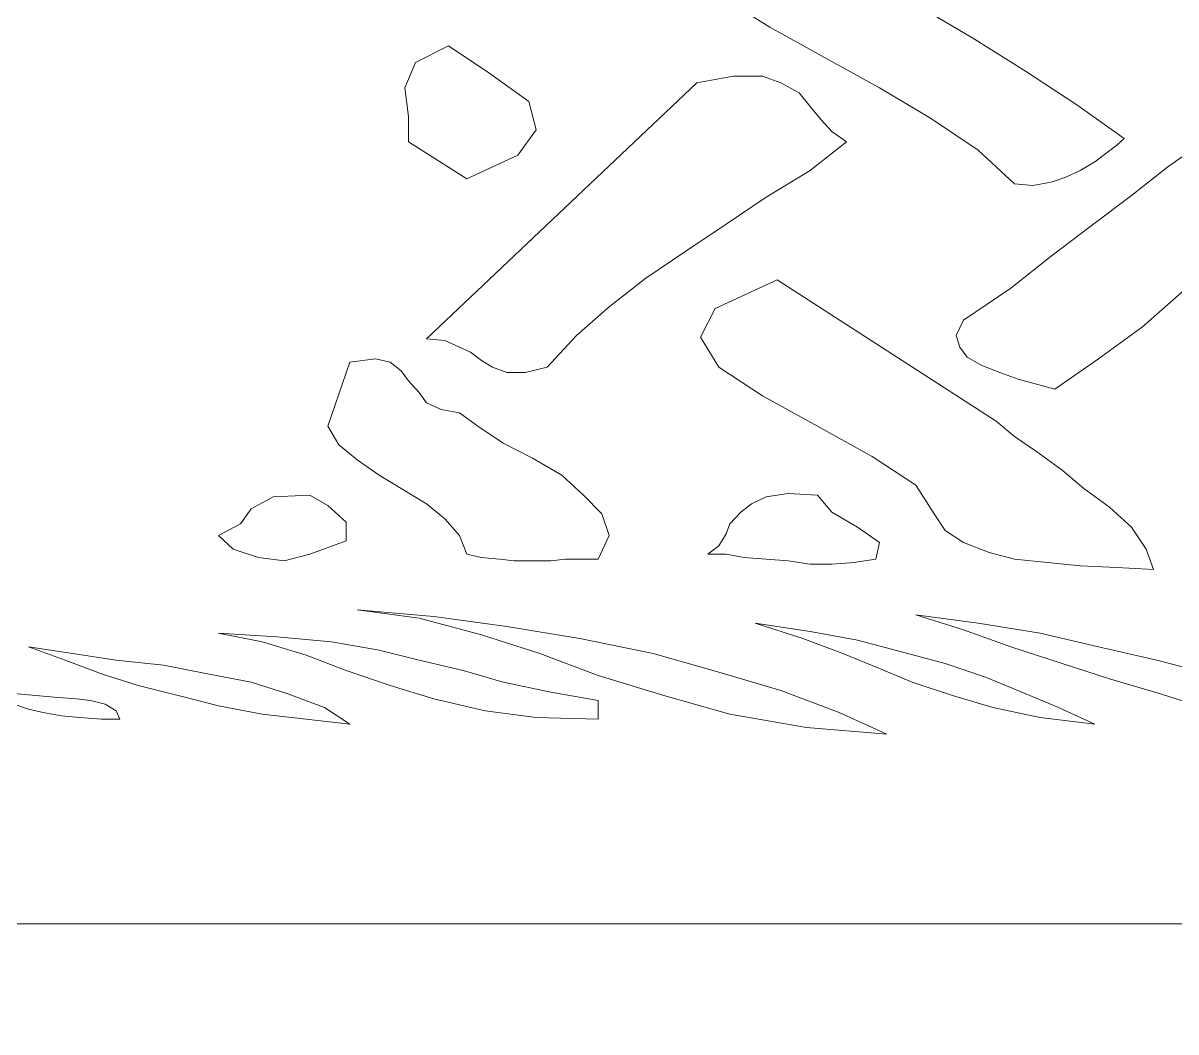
# Model space of a CAD drawing. Header units: millimetres. Extents: x -265 to 251, y -188 to 9.
# Drawn here: x -82.4 to -54.42, y -89.54 to -65.06 of the extents above; entities that cross this region are included whole.
import ezdxf

# ---------------------------------------------------------------- set-up
doc = ezdxf.new("R2010")
doc.units = ezdxf.units.MM
doc.header["$MEASUREMENT"] = 0
doc.layers.add('Camada 1', color=7, linetype='Continuous')

msp = doc.modelspace()

# ---------------------------------------------------------------- linework, layer by layer
at = {"layer": 'Camada 1', "color": 240, "lineweight": 9}
msp.add_lwpolyline([(-140.0034, -86.914), (32.551, -86.914), (32.551, -3.9286), (-140.0034, -3.9286), (-140.0034, -86.914)], close=True, dxfattribs=at)
at = {"layer": 'Camada 1', "color": 250, "lineweight": 9}
for points, knots in [([(36.2738, -90.4213), (36.2738, -90.4213), (36.2738, -93.2214), (36.2738, -93.2214), (36.2738, -93.2214), (36.2738, -93.2214), (39.0738, -93.2214), (39.0738, -93.2214), (39.0738, -93.2214), (39.0738, -93.2214), (39.0738, -90.4213), (39.0738, -90.4213), (39.0738, -90.4213), (39.0738, -90.4213), (39.4738, -90.4213), (39.4738, -90.4213), (39.4738, -90.4213), (41.1306, -90.4213), (42.4738, -89.0781), (42.4738, -87.4213), (42.4738, -87.4213), (42.4738, -85.7645), (41.1306, -84.4213), (39.4738, -84.4213), (39.4738, -84.4213), (39.4738, -84.4213), (39.0738, -84.4213), (39.0738, -84.4213), (39.0738, -84.4213), (39.0738, -84.4213), (39.0738, -87.6213), (39.0738, -87.6213), (39.0738, -87.6213), (39.0738, -87.6213), (36.2738, -87.6213), (36.2738, -87.6213), (36.2738, -87.6213), (36.2738, -87.6213), (36.2738, -84.4213), (36.2738, -84.4213), (36.2738, -84.4213), (36.2738, -84.4213), (36.2738, -69.4213), (36.2738, -69.4213), (36.2738, -69.4213), (36.2738, -69.4213), (39.4738, -69.4213), (39.4738, -69.4213), (39.4738, -69.4213), (41.1306, -69.4213), (42.4738, -68.0781), (42.4738, -66.4213), (42.4738, -66.4213), (42.4738, -64.7645), (41.1306, -63.4213), (39.4738, -63.4213), (39.4738, -63.4213), (39.4738, -63.4213), (39.0738, -63.4213), (39.0738, -63.4213), (39.0738, -63.4213), (39.0738, -63.4213), (39.0738, -66.6213), (39.0738, -66.6213), (39.0738, -66.6213), (39.0738, -66.6213), (36.2738, -66.6213), (36.2738, -66.6213), (36.2738, -66.6213), (36.2738, -66.6213), (36.2738, -63.4213), (36.2738, -63.4213), (36.2738, -63.4213), (36.2738, -63.4213), (36.2738, -48.4213), (36.2738, -48.4213), (36.2738, -48.4213), (36.2738, -48.4213), (39.4738, -48.4213), (39.4738, -48.4213), (39.4738, -48.4213), (41.1306, -48.4213), (42.4738, -47.0781), (42.4738, -45.4213), (42.4738, -45.4213), (42.4738, -43.7645), (41.1306, -42.4213), (39.4738, -42.4213), (39.4738, -42.4213), (39.4738, -42.4213), (39.0738, -42.4213), (39.0738, -42.4213), (39.0738, -42.4213), (39.0738, -42.4213), (39.0738, -45.6213), (39.0738, -45.6213), (39.0738, -45.6213), (39.0738, -45.6213), (36.2738, -45.6213), (36.2738, -45.6213), (36.2738, -45.6213), (36.2738, -45.6213), (36.2738, -42.4213), (36.2738, -42.4213), (36.2738, -42.4213), (36.2738, -42.4213), (36.2738, -27.4213), (36.2738, -27.4213), (36.2738, -27.4213), (36.2738, -27.4213), (39.4738, -27.4213), (39.4738, -27.4213), (39.4738, -27.4213), (41.1306, -27.4213), (42.4738, -26.0781), (42.4738, -24.4213), (42.4738, -24.4213), (42.4738, -22.7645), (41.1306, -21.4213), (39.4738, -21.4213), (39.4738, -21.4213), (39.4738, -21.4213), (39.0738, -21.4213), (39.0738, -21.4213), (39.0738, -21.4213), (39.0738, -21.4213), (39.0738, -24.6214), (39.0738, -24.6214), (39.0738, -24.6214), (39.0738, -24.6214), (36.2738, -24.6214), (36.2738, -24.6214), (36.2738, -24.6214), (36.2738, -24.6214), (36.2738, -21.4213), (36.2738, -21.4213), (36.2738, -21.4213), (36.2738, -21.4213), (36.2738, -6.4213), (36.2738, -6.4213), (36.2738, -6.4213), (36.2738, -6.4213), (39.4738, -6.4213), (39.4738, -6.4213), (39.4738, -6.4213), (41.1306, -6.4213), (42.4738, -5.0781), (42.4738, -3.4213), (42.4738, -3.4213), (42.4738, -1.7645), (41.1306, -0.4213), (39.4738, -0.4213), (39.4738, -0.4213), (39.4738, -0.4213), (39.0738, -0.4213), (39.0738, -0.4213), (39.0738, -0.4213), (39.0738, -0.4213), (39.0738, -3.6214), (39.0738, -3.6214), (39.0738, -3.6214), (39.0738, -3.6214), (36.2738, -3.6213), (36.2738, -3.6213), (36.2738, -3.6213), (36.2738, -3.6213), (36.2738, -0.4213), (36.2738, -0.4213), (36.2738, -0.4213), (36.2738, -0.4213), (33.4738, -0.4213), (33.4738, -0.4213), (33.4738, -0.4213), (33.4738, -0.4213), (-138.7263, -0.4213), (-138.7263, -0.4213), (-138.7263, -0.4213), (-138.7263, -0.4213), (-138.7263, 1.5787), (-138.7263, 1.5787), (-138.7263, 1.5787), (-138.7263, 2.6833), (-139.8455, 3.5787), (-141.2262, 3.5787), (-141.2262, 3.5787), (-142.6069, 3.5787), (-143.7261, 2.6833), (-143.7261, 1.5787), (-143.7261, 1.5787), (-143.7261, 1.5787), (-143.7261, -0.4213), (-143.7261, -0.4213), (-143.7261, -0.4213), (-143.7261, -0.4213), (-143.7261, -2.4213), (-143.7261, -2.4213), (-143.7261, -2.4213), (-143.7261, -2.4213), (-143.7261, -3.6213), (-143.7261, -3.6213), (-143.7261, -3.6213), (-143.7261, -3.6213), (-146.5261, -3.6213), (-146.5261, -3.6213), (-146.5261, -3.6213), (-146.5261, -3.6213), (-146.5261, -0.4213), (-146.5261, -0.4213), (-146.5261, -0.4213), (-146.5261, -0.4213), (-146.9261, -0.4213), (-146.9261, -0.4213), (-146.9261, -0.4213), (-148.5829, -0.4213), (-149.9261, -1.7645), (-149.9261, -3.4213), (-149.9261, -3.4213), (-149.9261, -5.0781), (-148.5829, -6.4213), (-146.9261, -6.4213), (-146.9261, -6.4213), (-146.9261, -6.4213), (-143.7261, -6.4213), (-143.7261, -6.4213), (-143.7261, -6.4213), (-143.7261, -6.4213), (-143.7261, -21.4213), (-143.7261, -21.4213), (-143.7261, -21.4213), (-143.7261, -21.4213), (-143.7261, -24.6213), (-143.7261, -24.6213), (-143.7261, -24.6213), (-143.7261, -24.6213), (-146.5261, -24.6213), (-146.5261, -24.6213), (-146.5261, -24.6213), (-146.5261, -24.6213), (-146.5261, -21.4213), (-146.5261, -21.4213), (-146.5261, -21.4213), (-146.5261, -21.4213), (-146.9261, -21.4213), (-146.9261, -21.4213), (-146.9261, -21.4213), (-148.5829, -21.4213), (-149.9261, -22.7645), (-149.9261, -24.4213), (-149.9261, -24.4213), (-149.9261, -26.0781), (-148.5829, -27.4213), (-146.9261, -27.4213), (-146.9261, -27.4213), (-146.9261, -27.4213), (-143.7261, -27.4213), (-143.7261, -27.4213), (-143.7261, -27.4213), (-143.7261, -27.4213), (-143.7261, -42.4213), (-143.7261, -42.4213), (-143.7261, -42.4213), (-143.7261, -42.4213), (-143.7261, -45.6213), (-143.7261, -45.6213), (-143.7261, -45.6213), (-143.7261, -45.6213), (-146.5261, -45.6213), (-146.5261, -45.6213), (-146.5261, -45.6213), (-146.5261, -45.6213), (-146.5261, -42.4213), (-146.5261, -42.4213), (-146.5261, -42.4213), (-146.5261, -42.4213), (-146.9261, -42.4213), (-146.9261, -42.4213), (-146.9261, -42.4213), (-148.5829, -42.4213), (-149.9261, -43.7645), (-149.9261, -45.4213), (-149.9261, -45.4213), (-149.9261, -47.0781), (-148.5829, -48.4213), (-146.9261, -48.4213), (-146.9261, -48.4213), (-146.9261, -48.4213), (-143.7261, -48.4213), (-143.7261, -48.4213), (-143.7261, -48.4213), (-143.7261, -48.4213), (-143.7261, -63.4213), (-143.7261, -63.4213), (-143.7261, -63.4213), (-143.7261, -63.4213), (-143.7261, -66.6213), (-143.7261, -66.6213), (-143.7261, -66.6213), (-143.7261, -66.6213), (-146.5261, -66.6213), (-146.5261, -66.6213), (-146.5261, -66.6213), (-146.5261, -66.6213), (-146.5261, -63.4213), (-146.5261, -63.4213), (-146.5261, -63.4213), (-146.5261, -63.4213), (-146.9261, -63.4213), (-146.9261, -63.4213), (-146.9261, -63.4213), (-148.5829, -63.4213), (-149.9261, -64.7645), (-149.9261, -66.4213), (-149.9261, -66.4213), (-149.9261, -68.0781), (-148.5829, -69.4213), (-146.9261, -69.4213), (-146.9261, -69.4213), (-146.9261, -69.4213), (-143.7261, -69.4213), (-143.7261, -69.4213), (-143.7261, -69.4213), (-143.7261, -69.4213), (-143.7261, -84.4213), (-143.7261, -84.4213), (-143.7261, -84.4213), (-143.7261, -84.4213), (-143.7261, -87.6213), (-143.7261, -87.6213), (-143.7261, -87.6213), (-143.7261, -87.6213), (-146.5261, -87.6213), (-146.5261, -87.6213), (-146.5261, -87.6213), (-146.5261, -87.6213), (-146.5261, -84.4213), (-146.5261, -84.4213), (-146.5261, -84.4213), (-146.5261, -84.4213), (-146.9261, -84.4213), (-146.9261, -84.4213), (-146.9261, -84.4213), (-148.5829, -84.4213), (-149.9261, -85.7645), (-149.9261, -87.4213), (-149.9261, -87.4213), (-149.9261, -89.0781), (-148.5829, -90.4213), (-146.9261, -90.4213), (-146.9261, -90.4213), (-146.9261, -90.4213), (-143.7261, -90.4213), (-143.7261, -90.4213), (-143.7261, -90.4213), (-143.7261, -90.4213), (-143.7261, -93.2213), (-143.7261, -93.2213), (-143.7261, -93.2213), (-143.7261, -93.2213), (-140.9261, -93.2213), (-140.9261, -93.2213), (-140.9261, -93.2213), (-140.9261, -93.2213), (-140.9261, -90.4213), (-140.9261, -90.4213), (-140.9261, -90.4213), (-140.9261, -90.4213), (-55.1262, -90.4213), (-55.1262, -90.4213), (-55.1262, -90.4213), (-55.1262, -90.4213), (-55.1262, -93.2023), (-55.1262, -93.2023), (-55.1262, -93.2023), (-55.1262, -93.2023), (-52.3262, -93.2023), (-52.3262, -93.2023), (-52.3262, -93.2023), (-52.3262, -93.2023), (-52.3262, -90.4213), (-52.3262, -90.4213), (-52.3262, -90.4213), (-52.3262, -90.4213), (33.4738, -90.4213), (33.4738, -90.4213), (33.4738, -90.4213), (33.4738, -90.4213), (36.2738, -90.4213), (36.2738, -90.4213)], [0, 0, 0, 0, 0.0102041, 0.0102041, 0.0102041, 0.0102041, 0.0204082, 0.0204082, 0.0204082, 0.0204082, 0.0306122, 0.0306122, 0.0306122, 0.0306122, 0.0408163, 0.0408163, 0.0408163, 0.0408163, 0.0510204, 0.0510204, 0.0510204, 0.0510204, 0.0612245, 0.0612245, 0.0612245, 0.0612245, 0.0714286, 0.0714286, 0.0714286, 0.0714286, 0.0816327, 0.0816327, 0.0816327, 0.0816327, 0.0918367, 0.0918367, 0.0918367, 0.0918367, 0.1020408, 0.1020408, 0.1020408, 0.1020408, 0.1122449, 0.1122449, 0.1122449, 0.1122449, 0.122449, 0.122449, 0.122449, 0.122449, 0.1326531, 0.1326531, 0.1326531, 0.1326531, 0.1428571, 0.1428571, 0.1428571, 0.1428571, 0.1530612, 0.1530612, 0.1530612, 0.1530612, 0.1632653, 0.1632653, 0.1632653, 0.1632653, 0.1734694, 0.1734694, 0.1734694, 0.1734694, 0.1836735, 0.1836735, 0.1836735, 0.1836735, 0.1938776, 0.1938776, 0.1938776, 0.1938776, 0.2040816, 0.2040816, 0.2040816, 0.2040816, 0.2142857, 0.2142857, 0.2142857, 0.2142857, 0.2244898, 0.2244898, 0.2244898, 0.2244898, 0.2346939, 0.2346939, 0.2346939, 0.2346939, 0.244898, 0.244898, 0.244898, 0.244898, 0.255102, 0.255102, 0.255102, 0.255102, 0.2653061, 0.2653061, 0.2653061, 0.2653061, 0.2755102, 0.2755102, 0.2755102, 0.2755102, 0.2857143, 0.2857143, 0.2857143, 0.2857143, 0.2959184, 0.2959184, 0.2959184, 0.2959184, 0.3061224, 0.3061224, 0.3061224, 0.3061224, 0.3163265, 0.3163265, 0.3163265, 0.3163265, 0.3265306, 0.3265306, 0.3265306, 0.3265306, 0.3367347, 0.3367347, 0.3367347, 0.3367347, 0.3469388, 0.3469388, 0.3469388, 0.3469388, 0.3571429, 0.3571429, 0.3571429, 0.3571429, 0.3673469, 0.3673469, 0.3673469, 0.3673469, 0.377551, 0.377551, 0.377551, 0.377551, 0.3877551, 0.3877551, 0.3877551, 0.3877551, 0.3979592, 0.3979592, 0.3979592, 0.3979592, 0.4081633, 0.4081633, 0.4081633, 0.4081633, 0.4183673, 0.4183673, 0.4183673, 0.4183673, 0.4285714, 0.4285714, 0.4285714, 0.4285714, 0.4387755, 0.4387755, 0.4387755, 0.4387755, 0.4489796, 0.4489796, 0.4489796, 0.4489796, 0.4591837, 0.4591837, 0.4591837, 0.4591837, 0.4693878, 0.4693878, 0.4693878, 0.4693878, 0.4795918, 0.4795918, 0.4795918, 0.4795918, 0.4897959, 0.4897959, 0.4897959, 0.4897959, 0.5, 0.5, 0.5, 0.5, 0.5102041, 0.5102041, 0.5102041, 0.5102041, 0.5204082, 0.5204082, 0.5204082, 0.5204082, 0.5306122, 0.5306122, 0.5306122, 0.5306122, 0.5408163, 0.5408163, 0.5408163, 0.5408163, 0.5510204, 0.5510204, 0.5510204, 0.5510204, 0.5612245, 0.5612245, 0.5612245, 0.5612245, 0.5714286, 0.5714286, 0.5714286, 0.5714286, 0.5816327, 0.5816327, 0.5816327, 0.5816327, 0.5918367, 0.5918367, 0.5918367, 0.5918367, 0.6020408, 0.6020408, 0.6020408, 0.6020408, 0.6122449, 0.6122449, 0.6122449, 0.6122449, 0.622449, 0.622449, 0.622449, 0.622449, 0.6326531, 0.6326531, 0.6326531, 0.6326531, 0.6428571, 0.6428571, 0.6428571, 0.6428571, 0.6530612, 0.6530612, 0.6530612, 0.6530612, 0.6632653, 0.6632653, 0.6632653, 0.6632653, 0.6734694, 0.6734694, 0.6734694, 0.6734694, 0.6836735, 0.6836735, 0.6836735, 0.6836735, 0.6938776, 0.6938776, 0.6938776, 0.6938776, 0.7040816, 0.7040816, 0.7040816, 0.7040816, 0.7142857, 0.7142857, 0.7142857, 0.7142857, 0.7244898, 0.7244898, 0.7244898, 0.7244898, 0.7346939, 0.7346939, 0.7346939, 0.7346939, 0.744898, 0.744898, 0.744898, 0.744898, 0.755102, 0.755102, 0.755102, 0.755102, 0.7653061, 0.7653061, 0.7653061, 0.7653061, 0.7755102, 0.7755102, 0.7755102, 0.7755102, 0.7857143, 0.7857143, 0.7857143, 0.7857143, 0.7959184, 0.7959184, 0.7959184, 0.7959184, 0.8061224, 0.8061224, 0.8061224, 0.8061224, 0.8163265, 0.8163265, 0.8163265, 0.8163265, 0.8265306, 0.8265306, 0.8265306, 0.8265306, 0.8367347, 0.8367347, 0.8367347, 0.8367347, 0.8469388, 0.8469388, 0.8469388, 0.8469388, 0.8571429, 0.8571429, 0.8571429, 0.8571429, 0.8673469, 0.8673469, 0.8673469, 0.8673469, 0.877551, 0.877551, 0.877551, 0.877551, 0.8877551, 0.8877551, 0.8877551, 0.8877551, 0.8979592, 0.8979592, 0.8979592, 0.8979592, 0.9081633, 0.9081633, 0.9081633, 0.9081633, 0.9183673, 0.9183673, 0.9183673, 0.9183673, 0.9285714, 0.9285714, 0.9285714, 0.9285714, 0.9387755, 0.9387755, 0.9387755, 0.9387755, 0.9489796, 0.9489796, 0.9489796, 0.9489796, 0.9591837, 0.9591837, 0.9591837, 0.9591837, 0.9693878, 0.9693878, 0.9693878, 0.9693878, 0.9795918, 0.9795918, 0.9795918, 0.9795918, 1, 1, 1, 1]), ([(-67.2868, -62.7168), (-67.2868, -62.7168), (-66.4894, -63.6153), (-66.4894, -63.6153), (-66.4894, -63.6153), (-66.4894, -63.6153), (-65.5144, -64.3912), (-65.5144, -64.3912), (-65.5144, -64.3912), (-65.5144, -64.3912), (-64.2733, -65.167), (-64.2733, -65.167), (-64.2733, -65.167), (-64.2733, -65.167), (-62.9442, -65.9021), (-62.9442, -65.9021), (-62.9442, -65.9021), (-62.9442, -65.9021), (-61.6146, -66.6372), (-61.6146, -66.6372), (-61.6146, -66.6372), (-61.6146, -66.6372), (-60.3733, -67.3721), (-60.3733, -67.3721), (-60.3733, -67.3721), (-60.3733, -67.3721), (-59.2214, -68.1481), (-59.2214, -68.1481), (-59.2214, -68.1481), (-59.2214, -68.1481), (-58.335, -68.9648), (-58.335, -68.9648), (-58.335, -68.9648), (-58.335, -68.9648), (-57.8919, -69.0057), (-57.8919, -69.0057), (-57.8919, -69.0057), (-57.8919, -69.0057), (-57.4486, -68.9241), (-57.4486, -68.9241), (-57.4486, -68.9241), (-57.4486, -68.9241), (-57.0941, -68.8017), (-57.0941, -68.8017), (-57.0941, -68.8017), (-57.0941, -68.8017), (-56.7394, -68.6382), (-56.7394, -68.6382), (-56.7394, -68.6382), (-56.7394, -68.6382), (-56.385, -68.434), (-56.385, -68.434), (-56.385, -68.434), (-56.385, -68.434), (-56.1191, -68.2299), (-56.1191, -68.2299), (-56.1191, -68.2299), (-56.1191, -68.2299), (-55.8534, -68.0256), (-55.8534, -68.0256), (-55.8534, -68.0256), (-55.8534, -68.0256), (-55.6759, -67.8624), (-55.6759, -67.8624), (-55.6759, -67.8624), (-55.6759, -67.8624), (-56.828, -67.0455), (-56.828, -67.0455), (-56.828, -67.0455), (-56.828, -67.0455), (-58.0692, -66.2288), (-58.0692, -66.2288), (-58.0692, -66.2288), (-58.0692, -66.2288), (-59.31, -65.4529), (-59.31, -65.4529), (-59.31, -65.4529), (-59.31, -65.4529), (-60.5507, -64.7178), (-60.5507, -64.7178), (-60.5507, -64.7178), (-60.5507, -64.7178), (-61.7917, -63.9828), (-61.7917, -63.9828), (-61.7917, -63.9828), (-61.7917, -63.9828), (-62.8553, -63.2476), (-62.8553, -63.2476), (-62.8553, -63.2476), (-62.8553, -63.2476), (-63.9189, -62.5535), (-63.9189, -62.5535), (-63.9189, -62.5535), (-63.9189, -62.5535), (-64.8054, -61.8184), (-64.8054, -61.8184), (-64.8054, -61.8184), (-64.8054, -61.8184), (-65.8687, -61.7777), (-65.8687, -61.7777), (-65.8687, -61.7777), (-65.8687, -61.7777), (-66.4009, -62.0634), (-66.4009, -62.0634), (-66.4009, -62.0634), (-66.4009, -62.0634), (-66.7551, -62.4717), (-66.7551, -62.4717), (-66.7551, -62.4717), (-66.7551, -62.4717), (-67.2868, -62.7168), (-67.2868, -62.7168)], [0, 0, 0, 0, 0.0344828, 0.0344828, 0.0344828, 0.0344828, 0.0689655, 0.0689655, 0.0689655, 0.0689655, 0.1034483, 0.1034483, 0.1034483, 0.1034483, 0.137931, 0.137931, 0.137931, 0.137931, 0.1724138, 0.1724138, 0.1724138, 0.1724138, 0.2068966, 0.2068966, 0.2068966, 0.2068966, 0.2413793, 0.2413793, 0.2413793, 0.2413793, 0.2758621, 0.2758621, 0.2758621, 0.2758621, 0.3103448, 0.3103448, 0.3103448, 0.3103448, 0.3448276, 0.3448276, 0.3448276, 0.3448276, 0.3793103, 0.3793103, 0.3793103, 0.3793103, 0.4137931, 0.4137931, 0.4137931, 0.4137931, 0.4482759, 0.4482759, 0.4482759, 0.4482759, 0.4827586, 0.4827586, 0.4827586, 0.4827586, 0.5172414, 0.5172414, 0.5172414, 0.5172414, 0.5517241, 0.5517241, 0.5517241, 0.5517241, 0.5862069, 0.5862069, 0.5862069, 0.5862069, 0.6206897, 0.6206897, 0.6206897, 0.6206897, 0.6551724, 0.6551724, 0.6551724, 0.6551724, 0.6896552, 0.6896552, 0.6896552, 0.6896552, 0.7241379, 0.7241379, 0.7241379, 0.7241379, 0.7586207, 0.7586207, 0.7586207, 0.7586207, 0.7931034, 0.7931034, 0.7931034, 0.7931034, 0.8275862, 0.8275862, 0.8275862, 0.8275862, 0.862069, 0.862069, 0.862069, 0.862069, 0.8965517, 0.8965517, 0.8965517, 0.8965517, 0.9310345, 0.9310345, 0.9310345, 0.9310345, 1, 1, 1, 1]), ([(-73.0481, -67.944), (-73.0481, -67.944), (-71.6299, -68.8424), (-71.6299, -68.8424), (-71.6299, -68.8424), (-71.6299, -68.8424), (-70.3892, -68.2708), (-70.3892, -68.2708), (-70.3892, -68.2708), (-70.3892, -68.2708), (-69.9462, -67.6581), (-69.9462, -67.6581), (-69.9462, -67.6581), (-69.9462, -67.6581), (-70.1233, -66.9638), (-70.1233, -66.9638), (-70.1233, -66.9638), (-70.1233, -66.9638), (-71.0983, -66.2697), (-71.0983, -66.2697), (-71.0983, -66.2697), (-71.0983, -66.2697), (-72.0733, -65.6163), (-72.0733, -65.6163), (-72.0733, -65.6163), (-72.0733, -65.6163), (-72.8712, -66.0245), (-72.8712, -66.0245), (-72.8712, -66.0245), (-72.8712, -66.0245), (-73.1369, -66.6372), (-73.1369, -66.6372), (-73.1369, -66.6372), (-73.1369, -66.6372), (-73.0481, -67.3314), (-73.0481, -67.3314), (-73.0481, -67.3314), (-73.0481, -67.3314), (-73.0481, -67.944), (-73.0481, -67.944)], [0, 0, 0, 0, 0.0909091, 0.0909091, 0.0909091, 0.0909091, 0.1818182, 0.1818182, 0.1818182, 0.1818182, 0.2727273, 0.2727273, 0.2727273, 0.2727273, 0.3636364, 0.3636364, 0.3636364, 0.3636364, 0.4545455, 0.4545455, 0.4545455, 0.4545455, 0.5454545, 0.5454545, 0.5454545, 0.5454545, 0.6363636, 0.6363636, 0.6363636, 0.6363636, 0.7272727, 0.7272727, 0.7272727, 0.7272727, 0.8181818, 0.8181818, 0.8181818, 0.8181818, 1, 1, 1, 1]), ([(-72.605, -72.7219), (-72.605, -72.7219), (-72.1622, -72.7628), (-72.1622, -72.7628), (-72.1622, -72.7628), (-72.1622, -72.7628), (-71.8959, -72.8853), (-71.8959, -72.8853), (-71.8959, -72.8853), (-71.8959, -72.8853), (-71.5414, -73.0487), (-71.5414, -73.0487), (-71.5414, -73.0487), (-71.5414, -73.0487), (-71.2758, -73.2528), (-71.2758, -73.2528), (-71.2758, -73.2528), (-71.2758, -73.2528), (-71.0096, -73.4163), (-71.0096, -73.4163), (-71.0096, -73.4163), (-71.0096, -73.4163), (-70.6552, -73.5386), (-70.6552, -73.5386), (-70.6552, -73.5386), (-70.6552, -73.5386), (-70.2119, -73.5386), (-70.2119, -73.5386), (-70.2119, -73.5386), (-70.2119, -73.5386), (-69.6801, -73.4163), (-69.6801, -73.4163), (-69.6801, -73.4163), (-69.6801, -73.4163), (-68.9712, -72.6403), (-68.9712, -72.6403), (-68.9712, -72.6403), (-68.9712, -72.6403), (-68.1731, -71.946), (-68.1731, -71.946), (-68.1731, -71.946), (-68.1731, -71.946), (-67.2868, -71.2517), (-67.2868, -71.2517), (-67.2868, -71.2517), (-67.2868, -71.2517), (-66.3121, -70.5982), (-66.3121, -70.5982), (-66.3121, -70.5982), (-66.3121, -70.5982), (-65.337, -69.9449), (-65.337, -69.9449), (-65.337, -69.9449), (-65.337, -69.9449), (-64.3622, -69.2915), (-64.3622, -69.2915), (-64.3622, -69.2915), (-64.3622, -69.2915), (-63.2985, -68.6382), (-63.2985, -68.6382), (-63.2985, -68.6382), (-63.2985, -68.6382), (-62.4119, -67.944), (-62.4119, -67.944), (-62.4119, -67.944), (-62.4119, -67.944), (-62.7667, -67.6989), (-62.7667, -67.6989), (-62.7667, -67.6989), (-62.7667, -67.6989), (-63.0326, -67.413), (-63.0326, -67.413), (-63.0326, -67.413), (-63.0326, -67.413), (-63.2985, -67.0863), (-63.2985, -67.0863), (-63.2985, -67.0863), (-63.2985, -67.0863), (-63.5644, -66.7596), (-63.5644, -66.7596), (-63.5644, -66.7596), (-63.5644, -66.7596), (-64.0074, -66.5146), (-64.0074, -66.5146), (-64.0074, -66.5146), (-64.0074, -66.5146), (-64.4508, -66.3512), (-64.4508, -66.3512), (-64.4508, -66.3512), (-64.4508, -66.3512), (-65.1596, -66.3512), (-65.1596, -66.3512), (-65.1596, -66.3512), (-65.1596, -66.3512), (-66.0461, -66.5146), (-66.0461, -66.5146), (-66.0461, -66.5146), (-66.0461, -66.5146), (-72.605, -72.7219), (-72.605, -72.7219)], [0, 0, 0, 0, 0.0384615, 0.0384615, 0.0384615, 0.0384615, 0.0769231, 0.0769231, 0.0769231, 0.0769231, 0.1153846, 0.1153846, 0.1153846, 0.1153846, 0.1538462, 0.1538462, 0.1538462, 0.1538462, 0.1923077, 0.1923077, 0.1923077, 0.1923077, 0.2307692, 0.2307692, 0.2307692, 0.2307692, 0.2692308, 0.2692308, 0.2692308, 0.2692308, 0.3076923, 0.3076923, 0.3076923, 0.3076923, 0.3461538, 0.3461538, 0.3461538, 0.3461538, 0.3846154, 0.3846154, 0.3846154, 0.3846154, 0.4230769, 0.4230769, 0.4230769, 0.4230769, 0.4615385, 0.4615385, 0.4615385, 0.4615385, 0.5, 0.5, 0.5, 0.5, 0.5384615, 0.5384615, 0.5384615, 0.5384615, 0.5769231, 0.5769231, 0.5769231, 0.5769231, 0.6153846, 0.6153846, 0.6153846, 0.6153846, 0.6538462, 0.6538462, 0.6538462, 0.6538462, 0.6923077, 0.6923077, 0.6923077, 0.6923077, 0.7307692, 0.7307692, 0.7307692, 0.7307692, 0.7692308, 0.7692308, 0.7692308, 0.7692308, 0.8076923, 0.8076923, 0.8076923, 0.8076923, 0.8461538, 0.8461538, 0.8461538, 0.8461538, 0.8846154, 0.8846154, 0.8846154, 0.8846154, 0.9230769, 0.9230769, 0.9230769, 0.9230769, 1, 1, 1, 1]), ([(-51.5104, -66.5146), (-51.5104, -66.5146), (-52.6625, -67.168), (-52.6625, -67.168), (-52.6625, -67.168), (-52.6625, -67.168), (-53.6379, -67.8624), (-53.6379, -67.8624), (-53.6379, -67.8624), (-53.6379, -67.8624), (-54.6121, -68.5565), (-54.6121, -68.5565), (-54.6121, -68.5565), (-54.6121, -68.5565), (-55.4985, -69.2509), (-55.4985, -69.2509), (-55.4985, -69.2509), (-55.4985, -69.2509), (-56.4739, -69.9858), (-56.4739, -69.9858), (-56.4739, -69.9858), (-56.4739, -69.9858), (-57.4486, -70.7209), (-57.4486, -70.7209), (-57.4486, -70.7209), (-57.4486, -70.7209), (-58.4236, -71.4969), (-58.4236, -71.4969), (-58.4236, -71.4969), (-58.4236, -71.4969), (-59.5757, -72.2727), (-59.5757, -72.2727), (-59.5757, -72.2727), (-59.5757, -72.2727), (-59.7532, -72.6403), (-59.7532, -72.6403), (-59.7532, -72.6403), (-59.7532, -72.6403), (-59.6643, -72.926), (-59.6643, -72.926), (-59.6643, -72.926), (-59.6643, -72.926), (-59.4874, -73.1712), (-59.4874, -73.1712), (-59.4874, -73.1712), (-59.4874, -73.1712), (-59.1326, -73.3754), (-59.1326, -73.3754), (-59.1326, -73.3754), (-59.1326, -73.3754), (-58.6896, -73.5386), (-58.6896, -73.5386), (-58.6896, -73.5386), (-58.6896, -73.5386), (-58.2463, -73.7021), (-58.2463, -73.7021), (-58.2463, -73.7021), (-58.2463, -73.7021), (-57.803, -73.8247), (-57.803, -73.8247), (-57.803, -73.8247), (-57.803, -73.8247), (-57.3603, -73.947), (-57.3603, -73.947), (-57.3603, -73.947), (-57.3603, -73.947), (-56.2964, -73.2119), (-56.2964, -73.2119), (-56.2964, -73.2119), (-56.2964, -73.2119), (-55.2328, -72.4362), (-55.2328, -72.4362), (-55.2328, -72.4362), (-55.2328, -72.4362), (-54.3465, -71.6601), (-54.3465, -71.6601), (-54.3465, -71.6601), (-54.3465, -71.6601), (-53.4605, -70.8843), (-53.4605, -70.8843), (-53.4605, -70.8843), (-53.4605, -70.8843), (-52.4852, -70.0675), (-52.4852, -70.0675), (-52.4852, -70.0675), (-52.4852, -70.0675), (-51.4218, -69.3323), (-51.4218, -69.3323), (-51.4218, -69.3323), (-51.4218, -69.3323), (-50.1812, -68.5975), (-50.1812, -68.5975), (-50.1812, -68.5975), (-50.1812, -68.5975), (-48.8516, -67.944), (-48.8516, -67.944), (-48.8516, -67.944), (-48.8516, -67.944), (-49.0287, -67.7398), (-49.0287, -67.7398), (-49.0287, -67.7398), (-49.0287, -67.7398), (-49.2946, -67.4947), (-49.2946, -67.4947), (-49.2946, -67.4947), (-49.2946, -67.4947), (-49.5606, -67.2906), (-49.5606, -67.2906), (-49.5606, -67.2906), (-49.5606, -67.2906), (-49.915, -67.0863), (-49.915, -67.0863), (-49.915, -67.0863), (-49.915, -67.0863), (-50.2696, -66.8823), (-50.2696, -66.8823), (-50.2696, -66.8823), (-50.2696, -66.8823), (-50.6242, -66.7188), (-50.6242, -66.7188), (-50.6242, -66.7188), (-50.6242, -66.7188), (-51.0671, -66.5964), (-51.0671, -66.5964), (-51.0671, -66.5964), (-51.0671, -66.5964), (-51.5104, -66.5146), (-51.5104, -66.5146)], [0, 0, 0, 0, 0.030303, 0.030303, 0.030303, 0.030303, 0.0606061, 0.0606061, 0.0606061, 0.0606061, 0.0909091, 0.0909091, 0.0909091, 0.0909091, 0.1212121, 0.1212121, 0.1212121, 0.1212121, 0.1515152, 0.1515152, 0.1515152, 0.1515152, 0.1818182, 0.1818182, 0.1818182, 0.1818182, 0.2121212, 0.2121212, 0.2121212, 0.2121212, 0.2424242, 0.2424242, 0.2424242, 0.2424242, 0.2727273, 0.2727273, 0.2727273, 0.2727273, 0.3030303, 0.3030303, 0.3030303, 0.3030303, 0.3333333, 0.3333333, 0.3333333, 0.3333333, 0.3636364, 0.3636364, 0.3636364, 0.3636364, 0.3939394, 0.3939394, 0.3939394, 0.3939394, 0.4242424, 0.4242424, 0.4242424, 0.4242424, 0.4545455, 0.4545455, 0.4545455, 0.4545455, 0.4848485, 0.4848485, 0.4848485, 0.4848485, 0.5151515, 0.5151515, 0.5151515, 0.5151515, 0.5454545, 0.5454545, 0.5454545, 0.5454545, 0.5757576, 0.5757576, 0.5757576, 0.5757576, 0.6060606, 0.6060606, 0.6060606, 0.6060606, 0.6363636, 0.6363636, 0.6363636, 0.6363636, 0.6666667, 0.6666667, 0.6666667, 0.6666667, 0.6969697, 0.6969697, 0.6969697, 0.6969697, 0.7272727, 0.7272727, 0.7272727, 0.7272727, 0.7575758, 0.7575758, 0.7575758, 0.7575758, 0.7878788, 0.7878788, 0.7878788, 0.7878788, 0.8181818, 0.8181818, 0.8181818, 0.8181818, 0.8484848, 0.8484848, 0.8484848, 0.8484848, 0.8787879, 0.8787879, 0.8787879, 0.8787879, 0.9090909, 0.9090909, 0.9090909, 0.9090909, 0.9393939, 0.9393939, 0.9393939, 0.9393939, 1, 1, 1, 1]), ([(-60.2848, -76.969), (-60.2848, -76.969), (-60.0191, -77.3774), (-60.0191, -77.3774), (-60.0191, -77.3774), (-60.0191, -77.3774), (-59.5757, -77.6632), (-59.5757, -77.6632), (-59.5757, -77.6632), (-59.5757, -77.6632), (-58.9552, -77.9083), (-58.9552, -77.9083), (-58.9552, -77.9083), (-58.9552, -77.9083), (-58.335, -78.0715), (-58.335, -78.0715), (-58.335, -78.0715), (-58.335, -78.0715), (-57.5371, -78.1532), (-57.5371, -78.1532), (-57.5371, -78.1532), (-57.5371, -78.1532), (-56.7394, -78.2349), (-56.7394, -78.2349), (-56.7394, -78.2349), (-56.7394, -78.2349), (-55.8534, -78.2759), (-55.8534, -78.2759), (-55.8534, -78.2759), (-55.8534, -78.2759), (-54.9669, -78.3167), (-54.9669, -78.3167), (-54.9669, -78.3167), (-54.9669, -78.3167), (-55.1443, -77.8265), (-55.1443, -77.8265), (-55.1443, -77.8265), (-55.1443, -77.8265), (-55.4985, -77.2957), (-55.4985, -77.2957), (-55.4985, -77.2957), (-55.4985, -77.2957), (-56.0305, -76.8056), (-56.0305, -76.8056), (-56.0305, -76.8056), (-56.0305, -76.8056), (-56.6509, -76.3565), (-56.6509, -76.3565), (-56.6509, -76.3565), (-56.6509, -76.3565), (-57.1829, -75.9072), (-57.1829, -75.9072), (-57.1829, -75.9072), (-57.1829, -75.9072), (-57.803, -75.4579), (-57.803, -75.4579), (-57.803, -75.4579), (-57.803, -75.4579), (-58.335, -75.0906), (-58.335, -75.0906), (-58.335, -75.0906), (-58.335, -75.0906), (-58.7784, -74.723), (-58.7784, -74.723), (-58.7784, -74.723), (-58.7784, -74.723), (-64.0963, -71.2926), (-64.0963, -71.2926), (-64.0963, -71.2926), (-64.0963, -71.2926), (-65.6029, -71.9868), (-65.6029, -71.9868), (-65.6029, -71.9868), (-65.6029, -71.9868), (-65.9576, -72.6811), (-65.9576, -72.6811), (-65.9576, -72.6811), (-65.9576, -72.6811), (-65.5144, -73.4163), (-65.5144, -73.4163), (-65.5144, -73.4163), (-65.5144, -73.4163), (-64.4508, -74.1105), (-64.4508, -74.1105), (-64.4508, -74.1105), (-64.4508, -74.1105), (-63.121, -74.8453), (-63.121, -74.8453), (-63.121, -74.8453), (-63.121, -74.8453), (-61.7917, -75.5805), (-61.7917, -75.5805), (-61.7917, -75.5805), (-61.7917, -75.5805), (-60.7281, -76.2748), (-60.7281, -76.2748), (-60.7281, -76.2748), (-60.7281, -76.2748), (-60.2848, -76.969), (-60.2848, -76.969)], [0, 0, 0, 0, 0.0384615, 0.0384615, 0.0384615, 0.0384615, 0.0769231, 0.0769231, 0.0769231, 0.0769231, 0.1153846, 0.1153846, 0.1153846, 0.1153846, 0.1538462, 0.1538462, 0.1538462, 0.1538462, 0.1923077, 0.1923077, 0.1923077, 0.1923077, 0.2307692, 0.2307692, 0.2307692, 0.2307692, 0.2692308, 0.2692308, 0.2692308, 0.2692308, 0.3076923, 0.3076923, 0.3076923, 0.3076923, 0.3461538, 0.3461538, 0.3461538, 0.3461538, 0.3846154, 0.3846154, 0.3846154, 0.3846154, 0.4230769, 0.4230769, 0.4230769, 0.4230769, 0.4615385, 0.4615385, 0.4615385, 0.4615385, 0.5, 0.5, 0.5, 0.5, 0.5384615, 0.5384615, 0.5384615, 0.5384615, 0.5769231, 0.5769231, 0.5769231, 0.5769231, 0.6153846, 0.6153846, 0.6153846, 0.6153846, 0.6538462, 0.6538462, 0.6538462, 0.6538462, 0.6923077, 0.6923077, 0.6923077, 0.6923077, 0.7307692, 0.7307692, 0.7307692, 0.7307692, 0.7692308, 0.7692308, 0.7692308, 0.7692308, 0.8076923, 0.8076923, 0.8076923, 0.8076923, 0.8461538, 0.8461538, 0.8461538, 0.8461538, 0.8846154, 0.8846154, 0.8846154, 0.8846154, 0.9230769, 0.9230769, 0.9230769, 0.9230769, 1, 1, 1, 1]), ([(-74.9983, -74.8453), (-74.9983, -74.8453), (-74.7324, -75.2947), (-74.7324, -75.2947), (-74.7324, -75.2947), (-74.7324, -75.2947), (-74.2893, -75.6623), (-74.2893, -75.6623), (-74.2893, -75.6623), (-74.2893, -75.6623), (-73.7571, -76.0298), (-73.7571, -76.0298), (-73.7571, -76.0298), (-73.7571, -76.0298), (-73.2254, -76.3565), (-73.2254, -76.3565), (-73.2254, -76.3565), (-73.2254, -76.3565), (-72.605, -76.724), (-72.605, -76.724), (-72.605, -76.724), (-72.605, -76.724), (-72.1622, -77.0913), (-72.1622, -77.0913), (-72.1622, -77.0913), (-72.1622, -77.0913), (-71.8074, -77.4999), (-71.8074, -77.4999), (-71.8074, -77.4999), (-71.8074, -77.4999), (-71.6299, -77.9492), (-71.6299, -77.9492), (-71.6299, -77.9492), (-71.6299, -77.9492), (-71.2758, -78.0308), (-71.2758, -78.0308), (-71.2758, -78.0308), (-71.2758, -78.0308), (-70.8322, -78.0715), (-70.8322, -78.0715), (-70.8322, -78.0715), (-70.8322, -78.0715), (-70.4778, -78.1124), (-70.4778, -78.1124), (-70.4778, -78.1124), (-70.4778, -78.1124), (-70.0348, -78.1124), (-70.0348, -78.1124), (-70.0348, -78.1124), (-70.0348, -78.1124), (-69.5913, -78.1124), (-69.5913, -78.1124), (-69.5913, -78.1124), (-69.5913, -78.1124), (-69.2371, -78.0715), (-69.2371, -78.0715), (-69.2371, -78.0715), (-69.2371, -78.0715), (-68.7937, -78.0715), (-68.7937, -78.0715), (-68.7937, -78.0715), (-68.7937, -78.0715), (-68.4393, -78.0715), (-68.4393, -78.0715), (-68.4393, -78.0715), (-68.4393, -78.0715), (-68.1731, -77.4999), (-68.1731, -77.4999), (-68.1731, -77.4999), (-68.1731, -77.4999), (-68.3506, -76.969), (-68.3506, -76.969), (-68.3506, -76.969), (-68.3506, -76.969), (-68.7937, -76.5198), (-68.7937, -76.5198), (-68.7937, -76.5198), (-68.7937, -76.5198), (-69.3256, -76.0298), (-69.3256, -76.0298), (-69.3256, -76.0298), (-69.3256, -76.0298), (-70.0348, -75.6214), (-70.0348, -75.6214), (-70.0348, -75.6214), (-70.0348, -75.6214), (-70.744, -75.2537), (-70.744, -75.2537), (-70.744, -75.2537), (-70.744, -75.2537), (-71.3642, -74.8453), (-71.3642, -74.8453), (-71.3642, -74.8453), (-71.3642, -74.8453), (-71.8074, -74.5187), (-71.8074, -74.5187), (-71.8074, -74.5187), (-71.8074, -74.5187), (-72.2504, -74.4372), (-72.2504, -74.4372), (-72.2504, -74.4372), (-72.2504, -74.4372), (-72.605, -74.2738), (-72.605, -74.2738), (-72.605, -74.2738), (-72.605, -74.2738), (-72.7824, -74.0287), (-72.7824, -74.0287), (-72.7824, -74.0287), (-72.7824, -74.0287), (-73.0481, -73.7429), (-73.0481, -73.7429), (-73.0481, -73.7429), (-73.0481, -73.7429), (-73.2254, -73.4979), (-73.2254, -73.4979), (-73.2254, -73.4979), (-73.2254, -73.4979), (-73.4913, -73.2937), (-73.4913, -73.2937), (-73.4913, -73.2937), (-73.4913, -73.2937), (-73.846, -73.2119), (-73.846, -73.2119), (-73.846, -73.2119), (-73.846, -73.2119), (-74.4661, -73.2937), (-74.4661, -73.2937), (-74.4661, -73.2937), (-74.4661, -73.2937), (-74.9983, -74.8453), (-74.9983, -74.8453)], [0, 0, 0, 0, 0.0294118, 0.0294118, 0.0294118, 0.0294118, 0.0588235, 0.0588235, 0.0588235, 0.0588235, 0.0882353, 0.0882353, 0.0882353, 0.0882353, 0.1176471, 0.1176471, 0.1176471, 0.1176471, 0.1470588, 0.1470588, 0.1470588, 0.1470588, 0.1764706, 0.1764706, 0.1764706, 0.1764706, 0.2058824, 0.2058824, 0.2058824, 0.2058824, 0.2352941, 0.2352941, 0.2352941, 0.2352941, 0.2647059, 0.2647059, 0.2647059, 0.2647059, 0.2941176, 0.2941176, 0.2941176, 0.2941176, 0.3235294, 0.3235294, 0.3235294, 0.3235294, 0.3529412, 0.3529412, 0.3529412, 0.3529412, 0.3823529, 0.3823529, 0.3823529, 0.3823529, 0.4117647, 0.4117647, 0.4117647, 0.4117647, 0.4411765, 0.4411765, 0.4411765, 0.4411765, 0.4705882, 0.4705882, 0.4705882, 0.4705882, 0.5, 0.5, 0.5, 0.5, 0.5294118, 0.5294118, 0.5294118, 0.5294118, 0.5588235, 0.5588235, 0.5588235, 0.5588235, 0.5882353, 0.5882353, 0.5882353, 0.5882353, 0.6176471, 0.6176471, 0.6176471, 0.6176471, 0.6470588, 0.6470588, 0.6470588, 0.6470588, 0.6764706, 0.6764706, 0.6764706, 0.6764706, 0.7058824, 0.7058824, 0.7058824, 0.7058824, 0.7352941, 0.7352941, 0.7352941, 0.7352941, 0.7647059, 0.7647059, 0.7647059, 0.7647059, 0.7941176, 0.7941176, 0.7941176, 0.7941176, 0.8235294, 0.8235294, 0.8235294, 0.8235294, 0.8529412, 0.8529412, 0.8529412, 0.8529412, 0.8823529, 0.8823529, 0.8823529, 0.8823529, 0.9117647, 0.9117647, 0.9117647, 0.9117647, 0.9411765, 0.9411765, 0.9411765, 0.9411765, 1, 1, 1, 1]), ([(-77.6572, -77.4999), (-77.6572, -77.4999), (-77.3026, -77.8265), (-77.3026, -77.8265), (-77.3026, -77.8265), (-77.3026, -77.8265), (-76.6822, -78.0308), (-76.6822, -78.0308), (-76.6822, -78.0308), (-76.6822, -78.0308), (-76.0616, -78.1124), (-76.0616, -78.1124), (-76.0616, -78.1124), (-76.0616, -78.1124), (-75.4415, -77.9492), (-75.4415, -77.9492), (-75.4415, -77.9492), (-75.4415, -77.9492), (-74.555, -77.6224), (-74.555, -77.6224), (-74.555, -77.6224), (-74.555, -77.6224), (-74.555, -77.1731), (-74.555, -77.1731), (-74.555, -77.1731), (-74.555, -77.1731), (-74.9983, -76.7647), (-74.9983, -76.7647), (-74.9983, -76.7647), (-74.9983, -76.7647), (-75.4415, -76.5198), (-75.4415, -76.5198), (-75.4415, -76.5198), (-75.4415, -76.5198), (-76.3279, -76.5606), (-76.3279, -76.5606), (-76.3279, -76.5606), (-76.3279, -76.5606), (-76.8595, -76.8464), (-76.8595, -76.8464), (-76.8595, -76.8464), (-76.8595, -76.8464), (-77.1255, -77.214), (-77.1255, -77.214), (-77.1255, -77.214), (-77.1255, -77.214), (-77.6572, -77.4999), (-77.6572, -77.4999)], [0, 0, 0, 0, 0.0769231, 0.0769231, 0.0769231, 0.0769231, 0.1538462, 0.1538462, 0.1538462, 0.1538462, 0.2307692, 0.2307692, 0.2307692, 0.2307692, 0.3076923, 0.3076923, 0.3076923, 0.3076923, 0.3846154, 0.3846154, 0.3846154, 0.3846154, 0.4615385, 0.4615385, 0.4615385, 0.4615385, 0.5384615, 0.5384615, 0.5384615, 0.5384615, 0.6153846, 0.6153846, 0.6153846, 0.6153846, 0.6923077, 0.6923077, 0.6923077, 0.6923077, 0.7692308, 0.7692308, 0.7692308, 0.7692308, 0.8461538, 0.8461538, 0.8461538, 0.8461538, 1, 1, 1, 1]), ([(-65.7803, -77.9492), (-65.7803, -77.9492), (-65.337, -77.9492), (-65.337, -77.9492), (-65.337, -77.9492), (-65.337, -77.9492), (-64.8939, -78.0308), (-64.8939, -78.0308), (-64.8939, -78.0308), (-64.8939, -78.0308), (-64.3622, -78.0715), (-64.3622, -78.0715), (-64.3622, -78.0715), (-64.3622, -78.0715), (-63.8301, -78.1124), (-63.8301, -78.1124), (-63.8301, -78.1124), (-63.8301, -78.1124), (-63.2985, -78.1941), (-63.2985, -78.1941), (-63.2985, -78.1941), (-63.2985, -78.1941), (-62.7667, -78.1941), (-62.7667, -78.1941), (-62.7667, -78.1941), (-62.7667, -78.1941), (-62.235, -78.1532), (-62.235, -78.1532), (-62.235, -78.1532), (-62.235, -78.1532), (-61.7028, -78.0715), (-61.7028, -78.0715), (-61.7028, -78.0715), (-61.7028, -78.0715), (-61.6146, -77.6632), (-61.6146, -77.6632), (-61.6146, -77.6632), (-61.6146, -77.6632), (-62.1463, -77.2957), (-62.1463, -77.2957), (-62.1463, -77.2957), (-62.1463, -77.2957), (-62.7667, -76.9282), (-62.7667, -76.9282), (-62.7667, -76.9282), (-62.7667, -76.9282), (-63.121, -76.5198), (-63.121, -76.5198), (-63.121, -76.5198), (-63.121, -76.5198), (-63.8301, -76.479), (-63.8301, -76.479), (-63.8301, -76.479), (-63.8301, -76.479), (-64.3622, -76.5606), (-64.3622, -76.5606), (-64.3622, -76.5606), (-64.3622, -76.5606), (-64.7166, -76.724), (-64.7166, -76.724), (-64.7166, -76.724), (-64.7166, -76.724), (-64.9828, -76.9282), (-64.9828, -76.9282), (-64.9828, -76.9282), (-64.9828, -76.9282), (-65.2482, -77.214), (-65.2482, -77.214), (-65.2482, -77.214), (-65.2482, -77.214), (-65.337, -77.459), (-65.337, -77.459), (-65.337, -77.459), (-65.337, -77.459), (-65.5144, -77.7449), (-65.5144, -77.7449), (-65.5144, -77.7449), (-65.5144, -77.7449), (-65.7803, -77.9492), (-65.7803, -77.9492)], [0, 0, 0, 0, 0.047619, 0.047619, 0.047619, 0.047619, 0.0952381, 0.0952381, 0.0952381, 0.0952381, 0.1428571, 0.1428571, 0.1428571, 0.1428571, 0.1904762, 0.1904762, 0.1904762, 0.1904762, 0.2380952, 0.2380952, 0.2380952, 0.2380952, 0.2857143, 0.2857143, 0.2857143, 0.2857143, 0.3333333, 0.3333333, 0.3333333, 0.3333333, 0.3809524, 0.3809524, 0.3809524, 0.3809524, 0.4285714, 0.4285714, 0.4285714, 0.4285714, 0.4761905, 0.4761905, 0.4761905, 0.4761905, 0.5238095, 0.5238095, 0.5238095, 0.5238095, 0.5714286, 0.5714286, 0.5714286, 0.5714286, 0.6190476, 0.6190476, 0.6190476, 0.6190476, 0.6666667, 0.6666667, 0.6666667, 0.6666667, 0.7142857, 0.7142857, 0.7142857, 0.7142857, 0.7619048, 0.7619048, 0.7619048, 0.7619048, 0.8095238, 0.8095238, 0.8095238, 0.8095238, 0.8571429, 0.8571429, 0.8571429, 0.8571429, 0.9047619, 0.9047619, 0.9047619, 0.9047619, 1, 1, 1, 1]), ([(-74.2893, -79.2968), (-74.2893, -79.2968), (-72.7824, -79.5009), (-72.7824, -79.5009), (-72.7824, -79.5009), (-72.7824, -79.5009), (-71.2758, -79.9094), (-71.2758, -79.9094), (-71.2758, -79.9094), (-71.2758, -79.9094), (-69.8575, -80.3584), (-69.8575, -80.3584), (-69.8575, -80.3584), (-69.8575, -80.3584), (-68.4393, -80.8893), (-68.4393, -80.8893), (-68.4393, -80.8893), (-68.4393, -80.8893), (-66.8437, -81.3794), (-66.8437, -81.3794), (-66.8437, -81.3794), (-66.8437, -81.3794), (-65.2482, -81.8286), (-65.2482, -81.8286), (-65.2482, -81.8286), (-65.2482, -81.8286), (-63.3872, -82.1554), (-63.3872, -82.1554), (-63.3872, -82.1554), (-63.3872, -82.1554), (-61.4372, -82.3186), (-61.4372, -82.3186), (-61.4372, -82.3186), (-61.4372, -82.3186), (-62.5894, -81.7878), (-62.5894, -81.7878), (-62.5894, -81.7878), (-62.5894, -81.7878), (-64.0074, -81.257), (-64.0074, -81.257), (-64.0074, -81.257), (-64.0074, -81.257), (-65.5144, -80.8076), (-65.5144, -80.8076), (-65.5144, -80.8076), (-65.5144, -80.8076), (-67.1099, -80.3584), (-67.1099, -80.3584), (-67.1099, -80.3584), (-67.1099, -80.3584), (-68.8823, -79.991), (-68.8823, -79.991), (-68.8823, -79.991), (-68.8823, -79.991), (-70.6552, -79.7051), (-70.6552, -79.7051), (-70.6552, -79.7051), (-70.6552, -79.7051), (-72.4279, -79.46), (-72.4279, -79.46), (-72.4279, -79.46), (-72.4279, -79.46), (-74.2893, -79.2968), (-74.2893, -79.2968)], [0, 0, 0, 0, 0.0588235, 0.0588235, 0.0588235, 0.0588235, 0.1176471, 0.1176471, 0.1176471, 0.1176471, 0.1764706, 0.1764706, 0.1764706, 0.1764706, 0.2352941, 0.2352941, 0.2352941, 0.2352941, 0.2941176, 0.2941176, 0.2941176, 0.2941176, 0.3529412, 0.3529412, 0.3529412, 0.3529412, 0.4117647, 0.4117647, 0.4117647, 0.4117647, 0.4705882, 0.4705882, 0.4705882, 0.4705882, 0.5294118, 0.5294118, 0.5294118, 0.5294118, 0.5882353, 0.5882353, 0.5882353, 0.5882353, 0.6470588, 0.6470588, 0.6470588, 0.6470588, 0.7058824, 0.7058824, 0.7058824, 0.7058824, 0.7647059, 0.7647059, 0.7647059, 0.7647059, 0.8235294, 0.8235294, 0.8235294, 0.8235294, 0.8823529, 0.8823529, 0.8823529, 0.8823529, 1, 1, 1, 1]), ([(-60.7281, -79.4191), (-60.7281, -79.4191), (-59.5757, -79.7868), (-59.5757, -79.7868), (-59.5757, -79.7868), (-59.5757, -79.7868), (-58.4236, -80.1952), (-58.4236, -80.1952), (-58.4236, -80.1952), (-58.4236, -80.1952), (-57.1829, -80.6036), (-57.1829, -80.6036), (-57.1829, -80.6036), (-57.1829, -80.6036), (-56.0305, -80.9711), (-56.0305, -80.9711), (-56.0305, -80.9711), (-56.0305, -80.9711), (-54.7895, -81.3385), (-54.7895, -81.3385), (-54.7895, -81.3385), (-54.7895, -81.3385), (-53.6379, -81.7062), (-53.6379, -81.7062), (-53.6379, -81.7062), (-53.6379, -81.7062), (-52.4852, -82.0328), (-52.4852, -82.0328), (-52.4852, -82.0328), (-52.4852, -82.0328), (-51.2445, -82.3186), (-51.2445, -82.3186), (-51.2445, -82.3186), (-51.2445, -82.3186), (-49.5606, -81.9512), (-49.5606, -81.9512), (-49.5606, -81.9512), (-49.5606, -81.9512), (-50.8014, -81.6245), (-50.8014, -81.6245), (-50.8014, -81.6245), (-50.8014, -81.6245), (-52.1309, -81.257), (-52.1309, -81.257), (-52.1309, -81.257), (-52.1309, -81.257), (-53.4605, -80.8893), (-53.4605, -80.8893), (-53.4605, -80.8893), (-53.4605, -80.8893), (-54.8784, -80.5219), (-54.8784, -80.5219), (-54.8784, -80.5219), (-54.8784, -80.5219), (-56.2964, -80.1952), (-56.2964, -80.1952), (-56.2964, -80.1952), (-56.2964, -80.1952), (-57.7145, -79.8685), (-57.7145, -79.8685), (-57.7145, -79.8685), (-57.7145, -79.8685), (-59.2214, -79.6234), (-59.2214, -79.6234), (-59.2214, -79.6234), (-59.2214, -79.6234), (-60.7281, -79.4191), (-60.7281, -79.4191)], [0, 0, 0, 0, 0.0555556, 0.0555556, 0.0555556, 0.0555556, 0.1111111, 0.1111111, 0.1111111, 0.1111111, 0.1666667, 0.1666667, 0.1666667, 0.1666667, 0.2222222, 0.2222222, 0.2222222, 0.2222222, 0.2777778, 0.2777778, 0.2777778, 0.2777778, 0.3333333, 0.3333333, 0.3333333, 0.3333333, 0.3888889, 0.3888889, 0.3888889, 0.3888889, 0.4444444, 0.4444444, 0.4444444, 0.4444444, 0.5, 0.5, 0.5, 0.5, 0.5555556, 0.5555556, 0.5555556, 0.5555556, 0.6111111, 0.6111111, 0.6111111, 0.6111111, 0.6666667, 0.6666667, 0.6666667, 0.6666667, 0.7222222, 0.7222222, 0.7222222, 0.7222222, 0.7777778, 0.7777778, 0.7777778, 0.7777778, 0.8333333, 0.8333333, 0.8333333, 0.8333333, 0.8888889, 0.8888889, 0.8888889, 0.8888889, 1, 1, 1, 1]), ([(-64.628, -79.6234), (-64.628, -79.6234), (-63.4759, -79.991), (-63.4759, -79.991), (-63.4759, -79.991), (-63.4759, -79.991), (-62.5008, -80.3584), (-62.5008, -80.3584), (-62.5008, -80.3584), (-62.5008, -80.3584), (-61.6146, -80.7261), (-61.6146, -80.7261), (-61.6146, -80.7261), (-61.6146, -80.7261), (-60.8169, -81.0527), (-60.8169, -81.0527), (-60.8169, -81.0527), (-60.8169, -81.0527), (-59.8417, -81.3794), (-59.8417, -81.3794), (-59.8417, -81.3794), (-59.8417, -81.3794), (-58.8667, -81.6652), (-58.8667, -81.6652), (-58.8667, -81.6652), (-58.8667, -81.6652), (-57.7145, -81.9104), (-57.7145, -81.9104), (-57.7145, -81.9104), (-57.7145, -81.9104), (-56.385, -82.0736), (-56.385, -82.0736), (-56.385, -82.0736), (-56.385, -82.0736), (-57.2714, -81.6652), (-57.2714, -81.6652), (-57.2714, -81.6652), (-57.2714, -81.6652), (-58.1576, -81.2979), (-58.1576, -81.2979), (-58.1576, -81.2979), (-58.1576, -81.2979), (-59.0441, -80.9303), (-59.0441, -80.9303), (-59.0441, -80.9303), (-59.0441, -80.9303), (-60.0191, -80.6036), (-60.0191, -80.6036), (-60.0191, -80.6036), (-60.0191, -80.6036), (-61.0825, -80.3178), (-61.0825, -80.3178), (-61.0825, -80.3178), (-61.0825, -80.3178), (-62.1463, -80.0317), (-62.1463, -80.0317), (-62.1463, -80.0317), (-62.1463, -80.0317), (-63.2985, -79.8276), (-63.2985, -79.8276), (-63.2985, -79.8276), (-63.2985, -79.8276), (-64.628, -79.6234), (-64.628, -79.6234)], [0, 0, 0, 0, 0.0588235, 0.0588235, 0.0588235, 0.0588235, 0.1176471, 0.1176471, 0.1176471, 0.1176471, 0.1764706, 0.1764706, 0.1764706, 0.1764706, 0.2352941, 0.2352941, 0.2352941, 0.2352941, 0.2941176, 0.2941176, 0.2941176, 0.2941176, 0.3529412, 0.3529412, 0.3529412, 0.3529412, 0.4117647, 0.4117647, 0.4117647, 0.4117647, 0.4705882, 0.4705882, 0.4705882, 0.4705882, 0.5294118, 0.5294118, 0.5294118, 0.5294118, 0.5882353, 0.5882353, 0.5882353, 0.5882353, 0.6470588, 0.6470588, 0.6470588, 0.6470588, 0.7058824, 0.7058824, 0.7058824, 0.7058824, 0.7647059, 0.7647059, 0.7647059, 0.7647059, 0.8235294, 0.8235294, 0.8235294, 0.8235294, 0.8823529, 0.8823529, 0.8823529, 0.8823529, 1, 1, 1, 1]), ([(-77.6572, -79.8685), (-77.6572, -79.8685), (-76.5936, -80.0725), (-76.5936, -80.0725), (-76.5936, -80.0725), (-76.5936, -80.0725), (-75.53, -80.3993), (-75.53, -80.3993), (-75.53, -80.3993), (-75.53, -80.3993), (-74.555, -80.7669), (-74.555, -80.7669), (-74.555, -80.7669), (-74.555, -80.7669), (-73.4913, -81.1345), (-73.4913, -81.1345), (-73.4913, -81.1345), (-73.4913, -81.1345), (-72.4279, -81.4611), (-72.4279, -81.4611), (-72.4279, -81.4611), (-72.4279, -81.4611), (-71.1869, -81.7469), (-71.1869, -81.7469), (-71.1869, -81.7469), (-71.1869, -81.7469), (-69.9462, -81.9104), (-69.9462, -81.9104), (-69.9462, -81.9104), (-69.9462, -81.9104), (-68.4393, -81.9512), (-68.4393, -81.9512), (-68.4393, -81.9512), (-68.4393, -81.9512), (-68.4393, -81.5019), (-68.4393, -81.5019), (-68.4393, -81.5019), (-68.4393, -81.5019), (-69.5913, -81.2979), (-69.5913, -81.2979), (-69.5913, -81.2979), (-69.5913, -81.2979), (-70.744, -81.0527), (-70.744, -81.0527), (-70.744, -81.0527), (-70.744, -81.0527), (-71.7188, -80.7669), (-71.7188, -80.7669), (-71.7188, -80.7669), (-71.7188, -80.7669), (-72.7824, -80.5219), (-72.7824, -80.5219), (-72.7824, -80.5219), (-72.7824, -80.5219), (-73.7571, -80.277), (-73.7571, -80.277), (-73.7571, -80.277), (-73.7571, -80.277), (-74.9097, -80.0725), (-74.9097, -80.0725), (-74.9097, -80.0725), (-74.9097, -80.0725), (-76.2392, -79.9503), (-76.2392, -79.9503), (-76.2392, -79.9503), (-76.2392, -79.9503), (-77.6572, -79.8685), (-77.6572, -79.8685)], [0, 0, 0, 0, 0.0555556, 0.0555556, 0.0555556, 0.0555556, 0.1111111, 0.1111111, 0.1111111, 0.1111111, 0.1666667, 0.1666667, 0.1666667, 0.1666667, 0.2222222, 0.2222222, 0.2222222, 0.2222222, 0.2777778, 0.2777778, 0.2777778, 0.2777778, 0.3333333, 0.3333333, 0.3333333, 0.3333333, 0.3888889, 0.3888889, 0.3888889, 0.3888889, 0.4444444, 0.4444444, 0.4444444, 0.4444444, 0.5, 0.5, 0.5, 0.5, 0.5555556, 0.5555556, 0.5555556, 0.5555556, 0.6111111, 0.6111111, 0.6111111, 0.6111111, 0.6666667, 0.6666667, 0.6666667, 0.6666667, 0.7222222, 0.7222222, 0.7222222, 0.7222222, 0.7777778, 0.7777778, 0.7777778, 0.7777778, 0.8333333, 0.8333333, 0.8333333, 0.8333333, 0.8888889, 0.8888889, 0.8888889, 0.8888889, 1, 1, 1, 1]), ([(-82.2661, -80.1952), (-82.2661, -80.1952), (-81.3801, -80.5219), (-81.3801, -80.5219), (-81.3801, -80.5219), (-81.3801, -80.5219), (-80.4938, -80.8485), (-80.4938, -80.8485), (-80.4938, -80.8485), (-80.4938, -80.8485), (-79.6072, -81.1345), (-79.6072, -81.1345), (-79.6072, -81.1345), (-79.6072, -81.1345), (-78.632, -81.3794), (-78.632, -81.3794), (-78.632, -81.3794), (-78.632, -81.3794), (-77.6572, -81.6245), (-77.6572, -81.6245), (-77.6572, -81.6245), (-77.6572, -81.6245), (-76.5936, -81.8286), (-76.5936, -81.8286), (-76.5936, -81.8286), (-76.5936, -81.8286), (-75.53, -81.9512), (-75.53, -81.9512), (-75.53, -81.9512), (-75.53, -81.9512), (-74.4661, -82.0736), (-74.4661, -82.0736), (-74.4661, -82.0736), (-74.4661, -82.0736), (-75.0867, -81.6652), (-75.0867, -81.6652), (-75.0867, -81.6652), (-75.0867, -81.6652), (-75.9731, -81.3385), (-75.9731, -81.3385), (-75.9731, -81.3385), (-75.9731, -81.3385), (-76.8595, -81.0527), (-76.8595, -81.0527), (-76.8595, -81.0527), (-76.8595, -81.0527), (-77.9229, -80.8485), (-77.9229, -80.8485), (-77.9229, -80.8485), (-77.9229, -80.8485), (-78.9868, -80.6444), (-78.9868, -80.6444), (-78.9868, -80.6444), (-78.9868, -80.6444), (-80.139, -80.5219), (-80.139, -80.5219), (-80.139, -80.5219), (-80.139, -80.5219), (-81.2027, -80.3584), (-81.2027, -80.3584), (-81.2027, -80.3584), (-81.2027, -80.3584), (-82.2661, -80.1952), (-82.2661, -80.1952)], [0, 0, 0, 0, 0.0588235, 0.0588235, 0.0588235, 0.0588235, 0.1176471, 0.1176471, 0.1176471, 0.1176471, 0.1764706, 0.1764706, 0.1764706, 0.1764706, 0.2352941, 0.2352941, 0.2352941, 0.2352941, 0.2941176, 0.2941176, 0.2941176, 0.2941176, 0.3529412, 0.3529412, 0.3529412, 0.3529412, 0.4117647, 0.4117647, 0.4117647, 0.4117647, 0.4705882, 0.4705882, 0.4705882, 0.4705882, 0.5294118, 0.5294118, 0.5294118, 0.5294118, 0.5882353, 0.5882353, 0.5882353, 0.5882353, 0.6470588, 0.6470588, 0.6470588, 0.6470588, 0.7058824, 0.7058824, 0.7058824, 0.7058824, 0.7647059, 0.7647059, 0.7647059, 0.7647059, 0.8235294, 0.8235294, 0.8235294, 0.8235294, 0.8823529, 0.8823529, 0.8823529, 0.8823529, 1, 1, 1, 1]), ([(-82.9751, -81.2979), (-82.9751, -81.2979), (-82.7983, -81.4611), (-82.7983, -81.4611), (-82.7983, -81.4611), (-82.7983, -81.4611), (-82.6207, -81.5837), (-82.6207, -81.5837), (-82.6207, -81.5837), (-82.6207, -81.5837), (-82.2661, -81.7062), (-82.2661, -81.7062), (-82.2661, -81.7062), (-82.2661, -81.7062), (-81.9118, -81.7878), (-81.9118, -81.7878), (-81.9118, -81.7878), (-81.9118, -81.7878), (-81.4685, -81.8695), (-81.4685, -81.8695), (-81.4685, -81.8695), (-81.4685, -81.8695), (-81.0253, -81.9104), (-81.0253, -81.9104), (-81.0253, -81.9104), (-81.0253, -81.9104), (-80.4938, -81.9512), (-80.4938, -81.9512), (-80.4938, -81.9512), (-80.4938, -81.9512), (-80.0504, -81.9512), (-80.0504, -81.9512), (-80.0504, -81.9512), (-80.0504, -81.9512), (-80.139, -81.7469), (-80.139, -81.7469), (-80.139, -81.7469), (-80.139, -81.7469), (-80.4049, -81.5837), (-80.4049, -81.5837), (-80.4049, -81.5837), (-80.4049, -81.5837), (-80.7593, -81.5019), (-80.7593, -81.5019), (-80.7593, -81.5019), (-80.7593, -81.5019), (-81.1139, -81.4611), (-81.1139, -81.4611), (-81.1139, -81.4611), (-81.1139, -81.4611), (-81.6459, -81.4202), (-81.6459, -81.4202), (-81.6459, -81.4202), (-81.6459, -81.4202), (-82.0892, -81.3794), (-82.0892, -81.3794), (-82.0892, -81.3794), (-82.0892, -81.3794), (-82.5323, -81.3385), (-82.5323, -81.3385), (-82.5323, -81.3385), (-82.5323, -81.3385), (-82.9751, -81.2979), (-82.9751, -81.2979)], [0, 0, 0, 0, 0.0588235, 0.0588235, 0.0588235, 0.0588235, 0.1176471, 0.1176471, 0.1176471, 0.1176471, 0.1764706, 0.1764706, 0.1764706, 0.1764706, 0.2352941, 0.2352941, 0.2352941, 0.2352941, 0.2941176, 0.2941176, 0.2941176, 0.2941176, 0.3529412, 0.3529412, 0.3529412, 0.3529412, 0.4117647, 0.4117647, 0.4117647, 0.4117647, 0.4705882, 0.4705882, 0.4705882, 0.4705882, 0.5294118, 0.5294118, 0.5294118, 0.5294118, 0.5882353, 0.5882353, 0.5882353, 0.5882353, 0.6470588, 0.6470588, 0.6470588, 0.6470588, 0.7058824, 0.7058824, 0.7058824, 0.7058824, 0.7647059, 0.7647059, 0.7647059, 0.7647059, 0.8235294, 0.8235294, 0.8235294, 0.8235294, 0.8823529, 0.8823529, 0.8823529, 0.8823529, 1, 1, 1, 1])]:
    msp.add_open_spline(points, degree=3, knots=knots, dxfattribs=at)

doc.saveas('drawing.dxf')
